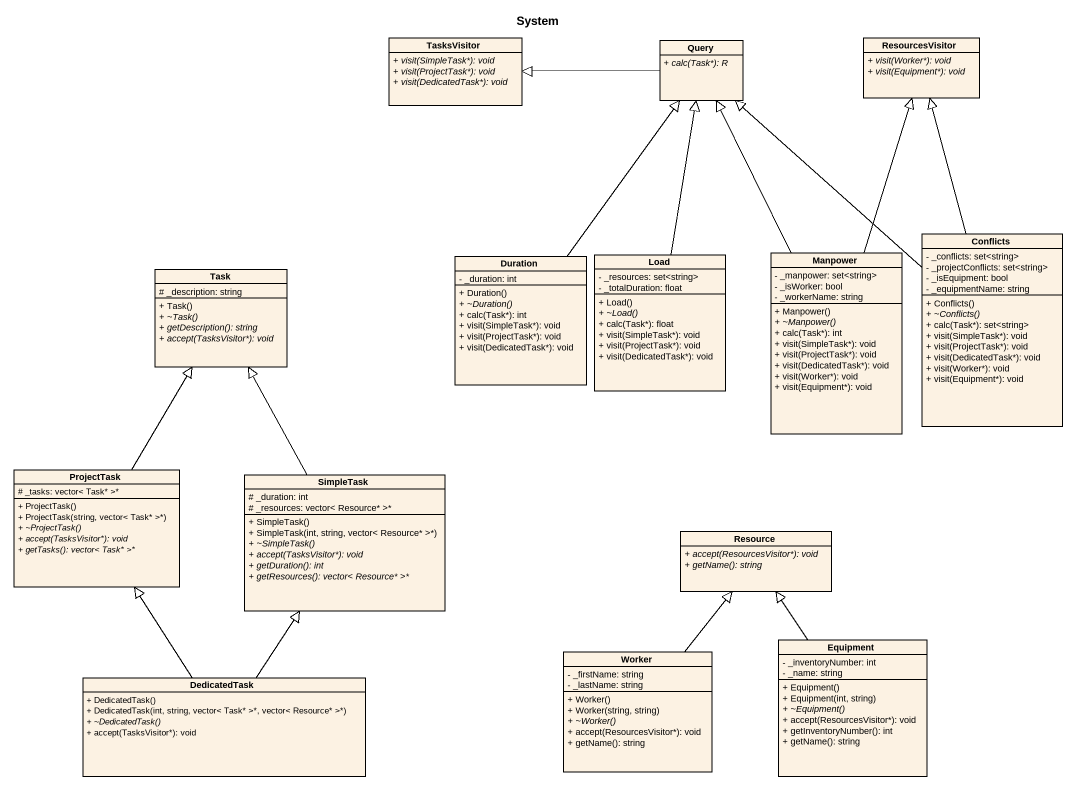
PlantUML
@startuml
title System
hide circle
hide empty members
skinparam classAttributeIconSize 0
class TasksVisitor {
  {abstract} + visit(SimpleTask*): void
  {abstract} + visit(ProjectTask*): void
  {abstract} + visit(DedicatedTask*): void
}
class Query {
  {abstract} + calc(Task*): R
}
class ResourcesVisitor {
  {abstract} + visit(Worker*): void
  {abstract} + visit(Equipment*): void
}
class Conflicts {
  - _conflicts: set<string>
  - _projectConflicts: set<string>
  - _isEquipment: bool
  - _equipmentName: string
  + Conflicts()
  {abstract} + ~Conflicts()
  + calc(Task*): set<string>
  + visit(SimpleTask*): void
  + visit(ProjectTask*): void
  + visit(DedicatedTask*): void
  + visit(Worker*): void
  + visit(Equipment*): void
}
class Task {
  # _description: string
  + Task()
  {abstract} + ~Task()
  {abstract} + getDescription(): string
  {abstract} + accept(TasksVisitor*): void
}
class Duration {
  - _duration: int
  + Duration()
  {abstract} + ~Duration()
  + calc(Task*): int
  + visit(SimpleTask*): void
  + visit(ProjectTask*): void
  + visit(DedicatedTask*): void
}
class Load {
  - _resources: set<string>
  - _totalDuration: float
  + Load()
  {abstract} + ~Load()
  + calc(Task*): float
  + visit(SimpleTask*): void
  + visit(ProjectTask*): void
  + visit(DedicatedTask*): void
}
class Manpower {
  - _manpower: set<string>
  - _isWorker: bool
  - _workerName: string
  + Manpower()
  {abstract} + ~Manpower()
  + calc(Task*): int
  + visit(SimpleTask*): void
  + visit(ProjectTask*): void
  + visit(DedicatedTask*): void
  + visit(Worker*): void
  + visit(Equipment*): void
}
class ProjectTask {
  # _tasks: vector< Task* >*
  + ProjectTask()
  + ProjectTask(string, vector< Task* >*)
  {abstract} + ~ProjectTask()
  {abstract} + accept(TasksVisitor*): void
  {abstract} + getTasks(): vector< Task* >*
}
class SimpleTask {
  # _duration: int
  # _resources: vector< Resource* >*
  + SimpleTask()
  + SimpleTask(int, string, vector< Resource* >*)
  {abstract} + ~SimpleTask()
  {abstract} + accept(TasksVisitor*): void
  {abstract} + getDuration(): int
  {abstract} + getResources(): vector< Resource* >*
}
class Resource {
  {abstract} + accept(ResourcesVisitor*): void
  {abstract} + getName(): string
}
class Worker {
  - _firstName: string
  - _lastName: string
  + Worker()
  + Worker(string, string)
  {abstract} + ~Worker()
  + accept(ResourcesVisitor*): void
  + getName(): string
}
class Equipment {
  - _inventoryNumber: int
  - _name: string
  + Equipment()
  + Equipment(int, string)
  {abstract} + ~Equipment()
  + accept(ResourcesVisitor*): void
  + getInventoryNumber(): int
  + getName(): string
}
class DedicatedTask {
  + DedicatedTask()
  + DedicatedTask(int, string, vector< Task* >*, vector< Resource* >*)
  {abstract} + ~DedicatedTask()
  + accept(TasksVisitor*): void
}
Query -left-|> TasksVisitor
Conflicts -up-|> Query
Conflicts -up-|> ResourcesVisitor
Duration -up-|> Query
Load -up-|> Query
Manpower -up-|> Query
Manpower -up-|> ResourcesVisitor
ProjectTask -up-|> Task
SimpleTask -up-|> Task
Worker -up-|> Resource
Equipment -up-|> Resource
DedicatedTask -up-|> ProjectTask
DedicatedTask -up-|> SimpleTask
@enduml
